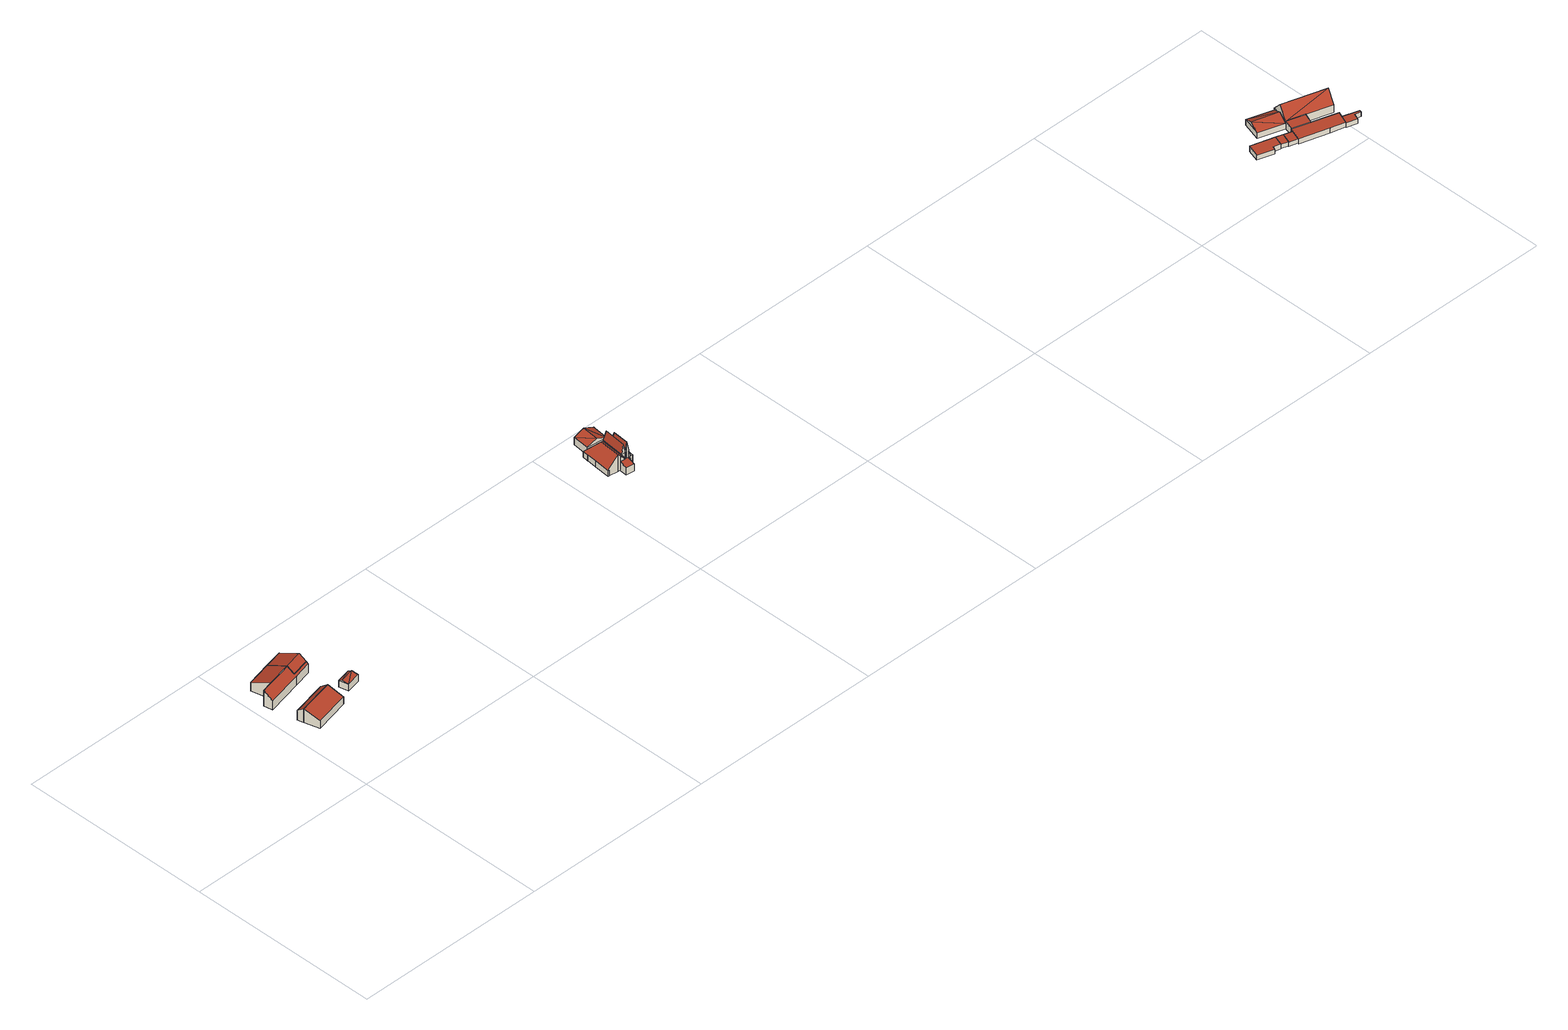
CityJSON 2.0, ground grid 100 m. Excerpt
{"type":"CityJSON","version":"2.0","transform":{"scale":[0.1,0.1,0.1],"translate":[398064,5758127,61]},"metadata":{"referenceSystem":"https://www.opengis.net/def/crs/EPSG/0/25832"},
"CityObjects":{
"building1":{"type":"Building","attributes":{"Gemeindeschluessel":"05515000","Geometrietyp2DReferenz":"3000","function":"31001_2700","roofType":"2100","measuredHeight":7.48},"geometry":[{"type":"Solid","lod":"2","boundaries":[[[[0,1,2,3]],[[4,5,1,0]],[[6,7,5,4]],[[3,2,7,6]],[[4,0,3,6]],[[1,5,7,2]]]],"semantics":{"surfaces":[{"type":"WallSurface"},{"type":"RoofSurface"},{"type":"GroundSurface"}],"values":[[0,0,0,0,1,2]]}}]},
"building2":{"type":"Building","attributes":{"Gemeindeschluessel":"05515000","Geometrietyp2DReferenz":"3000","function":"51009_1610","roofType":"2100","measuredHeight":7.41},"geometry":[{"type":"Solid","lod":"2","boundaries":[[[[8,9,10,11]],[[12,13,9,8]],[[14,15,13,12]],[[11,10,15,14]],[[12,8,11,14]],[[9,13,15,10]]]],"semantics":{"surfaces":[{"type":"WallSurface"},{"type":"RoofSurface"},{"type":"GroundSurface"}],"values":[[0,0,0,0,1,2]]}}]},
"building3":{"type":"Building","attributes":{"Gemeindeschluessel":"05515000","Geometrietyp2DReferenz":"3000","function":"51009_1611","roofType":"2100","measuredHeight":8.72},"geometry":[{"type":"Solid","lod":"2","boundaries":[[[[16,17,18,19]],[[20,21,17,16]],[[22,23,21,20]],[[24,25,23,22]],[[19,18,25,24]],[[22,20,16,19,24]],[[17,21,23,25,18]]]],"semantics":{"surfaces":[{"type":"WallSurface"},{"type":"RoofSurface"},{"type":"GroundSurface"}],"values":[[0,0,0,0,0,1,2]]}}]},
"building4":{"type":"Building","attributes":{"Gemeindeschluessel":"05515000","Geometrietyp2DReferenz":"3000","function":"51009_1610","roofType":"2100","measuredHeight":8.74},"geometry":[{"type":"Solid","lod":"2","boundaries":[[[[26,27,28,29]],[[19,18,27,26]],[[24,25,18,19]],[[30,31,25,24]],[[32,33,31,30]],[[34,35,33,32]],[[36,37,35,34]],[[29,28,37,36]],[[34,32,30,24,19,26,29,36]],[[27,18,25,31,33,35,37,28]]]],"semantics":{"surfaces":[{"type":"WallSurface"},{"type":"RoofSurface"},{"type":"GroundSurface"}],"values":[[0,0,0,0,0,0,0,0,1,2]]}}]},
"building5":{"type":"Building","attributes":{"Gemeindeschluessel":"05515000","Geometrietyp2DReferenz":"3000","function":"51009_1611","roofType":"5000","measuredHeight":8.68},"geometry":[{"type":"Solid","lod":"2","boundaries":[[[[38,39,21,20]],[[32,33,39,38]],[[30,31,33,32]],[[40,25,31,30]],[[41,23,25,40]],[[20,21,23,41]],[[32,42,22,41,40,30]],[[42,38,20,22]],[[38,42,32]],[[41,22,20]],[[39,33,31,25,23,21]]]],"semantics":{"surfaces":[{"type":"WallSurface"},{"type":"RoofSurface"},{"type":"GroundSurface"}],"values":[[0,0,0,0,0,0,1,1,0,0,2]]}}]},
"building6":{"type":"Building","attributes":{"Gemeindeschluessel":"05515000","Geometrietyp2DReferenz":"3000","function":"31001_2700","roofType":"3100","measuredHeight":4.53},"geometry":[{"type":"Solid","lod":"2","boundaries":[[[[43,44,45,46]],[[47,48,44,43]],[[49,50,48,47]],[[46,45,50,49]],[[43,51,47]],[[49,52,46]],[[52,51,43]],[[43,46,52]],[[49,47,51]],[[51,52,49]],[[44,48,50,45]]]],"semantics":{"surfaces":[{"type":"WallSurface"},{"type":"RoofSurface"},{"type":"GroundSurface"}],"values":[[0,0,0,0,0,0,1,1,1,1,2]]}}]},
"building7":{"type":"Building","attributes":{"Gemeindeschluessel":"05515000","Geometrietyp2DReferenz":"3000","function":"31001_1000"},"address":[{"country":"Germany","locality":"Münster","thoroughfareNumber":"134","thoroughfareName":"Havixbecker Straße"}],"children":["building7-1","building7-2","building7-3","building7-4","building7-5"]},
"building7-1":{"type":"BuildingPart","attributes":{"roofType":"3100","measuredHeight":6.34},"parents":["building7"],"geometry":[{"type":"Solid","lod":"2","boundaries":[[[[53,54,55,56,57]],[[58,59,54,53]],[[60,61,59,58]],[[62,63,64,61,60]],[[60,58,65,62]],[[65,66,62]],[[66,65,53]],[[53,57,66]],[[62,66,57]],[[65,58,53]],[[54,59,61,64,67,55]],[[68,69,63,62,57,56]],[[55,67,68,56]],[[64,63,69,68,67]]]],"semantics":{"surfaces":[{"type":"WallSurface"},{"type":"RoofSurface"},{"type":"GroundSurface"},{"type":"ClosureSurface"}],"values":[[0,0,0,0,1,1,1,1,0,0,2,0,3,3]]}}]},
"building7-2":{"type":"BuildingPart","attributes":{"roofType":"5000","measuredHeight":8.97},"parents":["building7"],"geometry":[{"type":"Solid","lod":"2","boundaries":[[[[70,71,72,73]],[[74,75,71,70]],[[76,77,78,79,80]],[[81,82,77,76]],[[83,84,82,81]],[[85,86,84,83]],[[87,88,86,85]],[[89,90,88,87]],[[91,90,89]],[[92,93,90,91]],[[94,95,93,92]],[[56,55,95,94]],[[73,72,96,97]],[[56,94,98,68]],[[92,91,89,87,85,83,81,76,98,94]],[[80,99,74,70,73,97,100,68,98,76]],[[71,75,78,77,82,84,86,88,90,93,95,55,67,101,96,72]],[[99,80,79]],[[75,74,99,79,78]],[[55,56,68,67]],[[67,68,100,101]],[[96,101,100,97]]]],"semantics":{"surfaces":[{"type":"WallSurface"},{"type":"RoofSurface"},{"type":"GroundSurface"},{"type":"ClosureSurface"}],"values":[[0,0,0,0,0,0,0,0,0,0,0,0,0,1,1,1,2,0,3,3,3,3]]}}]},
"building7-3":{"type":"BuildingPart","attributes":{"roofType":"2100","measuredHeight":4.81},"parents":["building7"],"geometry":[{"type":"Solid","lod":"2","boundaries":[[[[102,103,75,74,104]],[[105,106,103,102]],[[107,108,106,105]],[[79,78,108,107]],[[107,105,102,104,99,79]],[[103,106,108,78,75]],[[99,104,74]],[[78,79,99,74,75]]]],"semantics":{"surfaces":[{"type":"WallSurface"},{"type":"RoofSurface"},{"type":"GroundSurface"},{"type":"ClosureSurface"}],"values":[[0,0,0,0,1,2,0,3]]}}]},
"building7-4":{"type":"BuildingPart","attributes":{"roofType":"5000","measuredHeight":8.71},"parents":["building7"],"geometry":[{"type":"Solid","lod":"2","boundaries":[[[[109,69,110,111]],[[110,112,111]],[[111,112,63,109]],[[63,69,109]],[[113,114,96,101,67,64]],[[64,63,112,115,113]],[[114,113,115,112]],[[114,112,110,100,97,96]],[[101,96,97,100]],[[100,110,69,68]],[[67,101,100,68]],[[67,68,69,63,64]]]],"semantics":{"surfaces":[{"type":"RoofSurface"},{"type":"WallSurface"},{"type":"GroundSurface"},{"type":"ClosureSurface"}],"values":[[0,1,0,0,2,1,3,1,3,1,3,3]]}}]},
"building7-5":{"type":"BuildingPart","attributes":{"roofType":"5000","measuredHeight":8.58},"parents":["building7"],"geometry":[{"type":"Solid","lod":"2","boundaries":[[[[116,117,118,119]],[[120,121,117,116]],[[122,123,121,120]],[[124,125,123,122]],[[126,127,125,124]],[[112,114,127,126]],[[119,118,113,115]],[[124,122,120,116,119,128,126]],[[115,128,119]],[[112,126,128,115]],[[117,121,123,125,127,114,113,118]],[[114,112,115,113]]]],"semantics":{"surfaces":[{"type":"WallSurface"},{"type":"RoofSurface"},{"type":"GroundSurface"},{"type":"ClosureSurface"}],"values":[[0,0,0,0,0,0,0,1,1,1,2,3]]}}]},
"building8":{"type":"Building","attributes":{"Gemeindeschluessel":"05515000","Geometrietyp2DReferenz":"3000","function":"31001_2700","roofType":"2100","measuredHeight":3.23},"geometry":[{"type":"Solid","lod":"2","boundaries":[[[[129,130,131,132]],[[133,134,130,129]],[[135,136,134,133]],[[137,138,136,135]],[[139,140,138,137]],[[132,131,140,139]],[[137,135,133,129,132,139]],[[130,134,136,138,140,131]]]],"semantics":{"surfaces":[{"type":"WallSurface"},{"type":"RoofSurface"},{"type":"GroundSurface"}],"values":[[0,0,0,0,0,0,1,2]]}}]},
"building9":{"type":"Building","attributes":{"Gemeindeschluessel":"05515000","Geometrietyp2DReferenz":"3000","function":"51009_1610","roofType":"2100","measuredHeight":3},"geometry":[{"type":"Solid","lod":"2","boundaries":[[[[135,141,142,143]],[[144,145,141,135]],[[146,147,145,144]],[[143,142,147,146]],[[144,135,143,146]],[[141,145,147,142]]]],"semantics":{"surfaces":[{"type":"WallSurface"},{"type":"RoofSurface"},{"type":"GroundSurface"}],"values":[[0,0,0,0,1,2]]}}]},
"building10":{"type":"Building","attributes":{"Gemeindeschluessel":"05515000","Geometrietyp2DReferenz":"3000","function":"31001_2700","roofType":"2100","measuredHeight":2.97},"geometry":[{"type":"Solid","lod":"2","boundaries":[[[[146,147,148,149]],[[150,145,147,146]],[[151,152,145,150]],[[153,154,152,151]],[[149,148,154,153]],[[151,150,146,149,153]],[[147,145,152,154,148]]]],"semantics":{"surfaces":[{"type":"WallSurface"},{"type":"RoofSurface"},{"type":"GroundSurface"}],"values":[[0,0,0,0,0,1,2]]}}]},
"building11":{"type":"Building","attributes":{"Gemeindeschluessel":"05515000","Geometrietyp2DReferenz":"3000","function":"31001_1000","roofType":"3100","measuredHeight":5.63},"geometry":[{"type":"Solid","lod":"2","boundaries":[[[[155,156,157,158]],[[159,160,156,155]],[[161,162,160,159]],[[158,157,162,161]],[[155,163,159]],[[161,164,158]],[[158,164,163]],[[163,155,158]],[[164,161,159]],[[159,163,164]],[[156,160,162,157]]]],"semantics":{"surfaces":[{"type":"WallSurface"},{"type":"RoofSurface"},{"type":"GroundSurface"}],"values":[[0,0,0,0,0,0,1,1,1,1,2]]}}]},
"building12":{"type":"Building","attributes":{"Gemeindeschluessel":"05515000","Geometrietyp2DReferenz":"3000","function":"51009_1610","roofType":"2100","measuredHeight":4.36},"geometry":[{"type":"Solid","lod":"2","boundaries":[[[[165,166,167,168]],[[169,170,166,165]],[[171,172,170,169]],[[168,167,172,171]],[[169,165,168,171]],[[166,170,172,167]]]],"semantics":{"surfaces":[{"type":"WallSurface"},{"type":"RoofSurface"},{"type":"GroundSurface"}],"values":[[0,0,0,0,1,2]]}}]},
"building13":{"type":"Building","attributes":{"Gemeindeschluessel":"05515000","Geometrietyp2DReferenz":"3000","function":"31001_2700","roofType":"2100","measuredHeight":3.5},"geometry":[{"type":"Solid","lod":"2","boundaries":[[[[173,152,154,174]],[[175,176,152,173]],[[177,178,176,175]],[[179,180,178,177]],[[181,182,180,179]],[[183,184,182,181]],[[185,186,184,183]],[[187,188,186,185]],[[174,154,188,187]],[[185,183,181,179,177,175,173,174,187]],[[152,176,178,180,182,184,186,188,154]]]],"semantics":{"surfaces":[{"type":"WallSurface"},{"type":"RoofSurface"},{"type":"GroundSurface"}],"values":[[0,0,0,0,0,0,0,0,0,1,2]]}}]},
"building14":{"type":"Building","attributes":{"Gemeindeschluessel":"05515000","Geometrietyp2DReferenz":"3000","function":"31001_1000","roofType":"5000","measuredHeight":9.83},"address":[{"country":"Germany","locality":"Münster","thoroughfareNumber":"5","thoroughfareName":"Hohenholter Straße"}],"geometry":[{"type":"Solid","lod":"2","boundaries":[[[[189,190,162,191]],[[192,193,190,189]],[[194,170,193,192]],[[195,166,170,194]],[[196,157,166,195]],[[191,162,157,196]],[[191,197,198,189]],[[197,196,198]],[[195,194,192,198,196]],[[197,191,196]],[[198,192,189]],[[190,193,170,166,157,162]]]],"semantics":{"surfaces":[{"type":"WallSurface"},{"type":"RoofSurface"},{"type":"GroundSurface"}],"values":[[0,0,0,0,0,0,1,1,1,0,0,2]]}}]},
"building15":{"type":"Building","attributes":{"Gemeindeschluessel":"05515000","Geometrietyp2DReferenz":"3000","function":"51009_1611","roofType":"2100","measuredHeight":2.63},"geometry":[{"type":"Solid","lod":"2","boundaries":[[[[199,200,201,202]],[[203,184,200,199]],[[204,182,184,203]],[[205,206,182,204]],[[207,208,206,205]],[[209,210,208,207]],[[202,201,210,209]],[[207,205,204,203,199,202,209]],[[200,184,182,206,208,210,201]]]],"semantics":{"surfaces":[{"type":"WallSurface"},{"type":"RoofSurface"},{"type":"GroundSurface"}],"values":[[0,0,0,0,0,0,0,1,2]]}}]}
},
"vertices":[
[55,427,137],[55,427,63],[74,349,63],[74,349,104],[240,469,137],[240,469,63],[258,392,104],[258,392,63],
[240,469,136],[240,469,62],[232,502,62],[232,502,112],[55,427,136],[55,427,62],[48,459,112],[48,459,62],
[42,731,111],[42,731,64],[65,634,64],[65,634,151],[172,761,111],[172,761,64],[195,664,151],[195,664,64],[193,663,151],[193,663,64],
[10,621,151],[10,621,64],[20,577,64],[20,577,113],[201,630,122],[201,630,64],[296,652,122],[296,652,64],[298,642,113],[298,642,64],[206,620,113],[206,620,64],
[265,783,111],[265,783,64],[193,663,150],[195,664,150],[288,686,151],
[401,506,95],[401,506,59],[327,490,59],[327,490,95],[412,458,95],[412,458,59],[338,441,95],[338,441,59],[405,489,104],[331,472,104],
[2141,893,120],[2141,893,80],[2132,806,80],[2132,806,111],[2132,806,120],[2247,883,120],[2247,883,80],[2246,872,120],[2246,872,80],[2238,795,120],[2238,795,116],[2238,795,80],[2194,888,143],[2185,800,143],[2217,797,80],[2217,797,111],[2217,797,116],
[2204,658,111],[2204,658,80],[2209,657,80],[2209,657,106],[2202,633,111],[2202,633,80],[2148,638,170],[2148,638,80],[2159,637,80],[2159,637,128],[2159,637,158],[2098,643,115],[2098,643,80],[2098,642,115],[2098,642,80],[2094,642,111],[2094,642,80],[2102,726,112],[2102,726,80],[2107,778,112],[2107,778,80],[2107,778,111],[2106,778,110],[2106,778,80],[2109,808,111],[2109,808,80],[2211,676,80],[2211,676,106],[2158,749,170],[2186,635,128],[2206,676,111],[2206,676,80],
[2198,592,118],[2198,592,80],[2202,633,128],[2155,597,118],[2155,597,80],[2159,636,128],[2159,636,80],
[2226,786,167],[2206,676,116],[2216,676,165],[2226,675,116],[2235,768,80],[2226,675,80],[2235,768,116],
[2249,706,116],[2249,706,80],[2254,766,80],[2254,766,116],[2270,703,6],[2270,703,80],[2267,671,7],[2267,671,80],[2246,673,116],[2246,673,80],[2236,674,168],[2236,674,80],[2244,757,166],
[5472,144,140],[5472,144,115],[5555,118,115],[5555,118,140],[5491,204,147],[5491,204,115],[5609,168,147],[5609,168,115],[5596,122,142],[5596,122,115],[5560,133,142],[5560,133,115],
[5609,168,117],[5596,122,117],[5596,122,140],[5644,157,147],[5644,157,117],[5631,112,140],[5631,112,117],
[5630,109,117],[5630,109,140],[5644,157,146],[5687,144,146],[5687,144,117],[5673,96,140],[5673,96,117],
[5573,240,147],[5573,240,116],[5702,200,116],[5702,200,147],[5602,338,147],[5602,338,116],[5732,297,147],[5732,297,116],[5587,289,172],[5717,249,172],
[5703,200,160],[5703,200,116],[5690,155,116],[5690,155,153],[5794,172,160],[5794,172,116],[5780,127,153],[5780,127,116],
[5687,144,150],[5673,96,144],[5690,155,151],[5690,155,117],[5780,127,151],[5780,127,117],[5909,87,151],[5909,87,117],[5903,69,149],[5903,69,117],[5890,28,143],[5890,28,117],[5817,47,143],[5817,47,117],[5672,91,143],[5672,91,117],
[5953,229,158],[5953,229,116],[5732,297,158],[5922,132,158],[5922,132,116],[5794,172,158],[5703,200,158],[5702,200,158],[5717,248,215],[5937,180,215],
[5890,27,140],[5890,27,117],[5944,10,117],[5944,10,140],[5890,28,141],[5903,69,143],[5988,42,143],[5988,42,117],[5984,31,143],[5984,31,117],[5954,40,142],[5954,40,117]
]}
